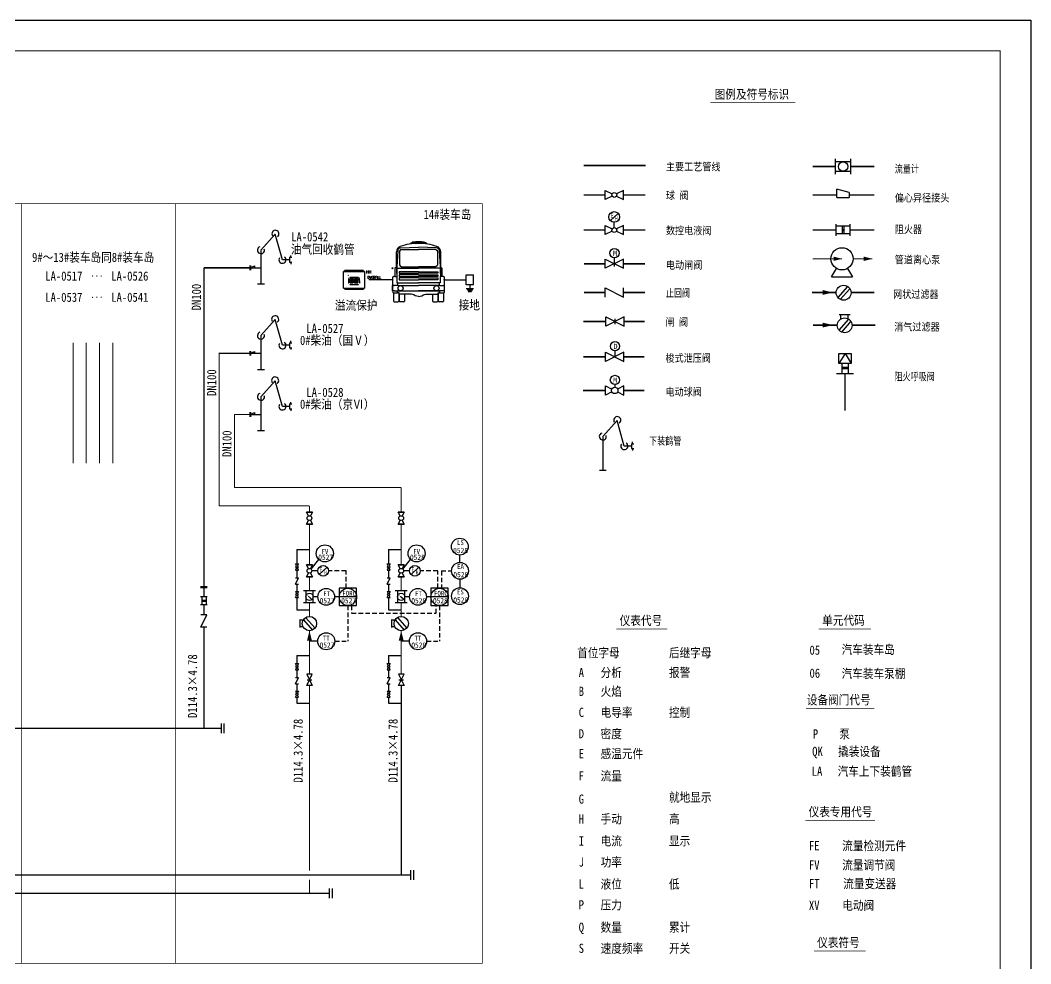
# Model space of a CAD drawing. Header units: millimetres. Extents: x 36820 to 41163, y -3485 to -2358.
# Drawn here: x 40574.3 to 40904.8, y -2783.4 to -2474.8 of the extents above; entities that cross this region are included whole.
import ezdxf
from ezdxf.enums import TextEntityAlignment as Align

# ---------------------------------------------------------------- set-up
doc = ezdxf.new("R2010")
doc.units = ezdxf.units.MM
doc.header["$LTSCALE"] = 6
doc.linetypes.add('DASHDOT', pattern=[1, 0.5, -0.25, 0, -0.25])
doc.linetypes.add('HIDDEN', pattern=[0.375, 0.25, -0.125])
for name, color, linetype in [('bc', 7, 'Continuous'), ('BZC', 7, 'Continuous'), ('DEVICE', 4, 'Continuous'), ('MAINLINE', 3, 'Continuous'), ('SBC', 6, 'Continuous'), ('T-SYMBOLS_EX', 1, 'Continuous'), ('T-TEXT', 3, 'Continuous'), ('VCL_MaR_MO', 9, 'Continuous')]:
    doc.layers.add(name, color=color, linetype=linetype)
doc.styles.add('HZ', font='', dxfattribs={"width": 0.8})
doc.styles.add('HZTXT', font='', dxfattribs={"width": 0.8})
doc.styles.add('NORMAL', font='simplex')
doc.styles.add('ROMANS', font='romans.shx', dxfattribs={"width": 0.8, "height": 2.5})
doc.styles.add('ST', font='')
doc.styles.get("Standard").update_dxf_attribs({"font": ''})
doc.styles.get('HZ').set_extended_font_data('NSimSun')
doc.styles.get('HZTXT').set_extended_font_data('NSimSun')
doc.styles.get('ST').set_extended_font_data('SimSun')
doc.styles.get('Standard').set_extended_font_data('NSimSun')
pattern_1 = [(0, (708.82753, -477.49683), (0.238125, 0.1374815), [0.15875, -0.3175]), (120, (708.82753, -477.49683), (-0.238124972, 0.13748155), [0.15875, -0.3175]), (60, (708.82753, -477.49683), (2.8e-08, 0.27496305), [-0.3175, 0.15875])]

# ---------------------------------------------------------------- blocks, each defined once
blk = doc.blocks.new('F15')
for p, q in [((-2.5, 1.25), (-0.59, 0.3)), ((-2.5, -1.25), (-2.5, 1.25)), ((2.5, 1.25), (0.59, 0.3)), ((2.5, -1.25), (2.5, 1.25)), ((-0.59, -0.3), (-2.5, -1.25)), ((0.59, -0.3), (2.5, -1.25))]:
    blk.add_line(p, q)
blk.add_circle((0, 0), 0.661)
blk = doc.blocks.new('F9')
for p, q in [((2.5, 1.25), (-2.5, -1.25)), ((-2.5, 1.25), (2.5, -1.25)), ((-2.5, -1.25), (-2.5, 1.25)), ((2.5, -1.25), (2.5, 1.25))]:
    blk.add_line(p, q)
blk = doc.blocks.new('AC_2')
at = {"layer": 'T-SYMBOLS_EX'}
for p, q in [((1.01, 33.39), (0.33, 22.95)), ((2.64, 33.85), (2.26, 33.17)), ((2.26, 33.17), (2.26, 24.11)), ((3.31, 34.13), (2.64, 33.85)), ((2.92, 35.26), (14.64, 35.79)), ((3.31, 34.13), (14.64, 34.13)), ((9.68, 38.45), (14.64, 38.45)), ((9.68, 38.45), (9.68, 37.86)), ((10.95, 38.96), (10.57, 38.96)), ((10.57, 38.96), (10.57, 38.45)), ((19.61, 38.45), (14.64, 38.45)), ((26.37, 35.26), (14.64, 35.79)), ((25.98, 34.13), (14.64, 34.13)), ((18.34, 38.96), (18.72, 38.96)), ((18.72, 38.96), (18.72, 38.45)), ((19.61, 38.45), (19.61, 37.86)), ((25.98, 34.13), (26.65, 33.85)), ((26.65, 33.85), (27.03, 33.17)), ((27.03, 33.17), (27.03, 24.11)), ((28.95, 22.95), (28.28, 33.39)), ((0.15, 22.75), (0.15, 32.62)), ((29.14, 22.75), (29.14, 32.62)), ((0.33, 22.95), (-0.82, 21.71)), ((-0.82, 21.71), (-0.82, 16.52)), ((0.33, 22.95), (0.33, 16.52)), ((0.33, 21.99), (14.64, 21.99)), ((0.33, 18.5), (0.33, 21.99)), ((2.26, 24.11), (2.54, 23.43)), ((2.54, 23.43), (3.5, 22.95)), ((3.5, 22.95), (14.64, 22.95)), ((25.79, 22.95), (14.64, 22.95)), ((28.95, 21.99), (14.64, 21.99)), ((26.75, 23.43), (25.79, 22.95)), ((27.03, 24.11), (26.75, 23.43)), ((30.11, 21.71), (28.95, 22.95)), ((28.95, 22.95), (28.95, 16.52)), ((28.95, 18.5), (28.95, 21.99)), ((30.11, 16.52), (30.11, 21.71)), ((-2.16, 16.23), (-2.36, 15.75)), ((-2.36, 15.75), (-2.36, 7.11)), ((-1.59, 16.52), (-2.16, 16.23)), ((-0.82, 16.52), (-1.59, 16.52)), ((-0.82, 16.52), (0.43, 16.52)), ((0.43, 16.52), (0.43, 12.39)), ((14.64, 19.69), (1.97, 19.69)), ((1.97, 19.69), (1.97, 18.63)), ((1.97, 18.63), (14.64, 18.63)), ((14.64, 17.58), (1.97, 17.58)), ((1.97, 17.58), (1.97, 16.52)), ((1.97, 16.52), (14.64, 16.52)), ((14.64, 15.56), (2.06, 15.56)), ((2.06, 15.56), (2.06, 14.41)), ((2.06, 14.41), (14.64, 14.41)), ((14.64, 19.69), (27.32, 19.69)), ((27.32, 18.63), (14.64, 18.63)), ((14.64, 17.58), (27.32, 17.58)), ((27.32, 16.52), (14.64, 16.52)), ((14.64, 15.56), (27.23, 15.56)), ((27.23, 14.41), (14.64, 14.41)), ((27.23, 15.56), (27.23, 14.41)), ((27.32, 19.69), (27.32, 18.63)), ((27.32, 17.58), (27.32, 16.52)), ((30.11, 16.52), (28.86, 16.52)), ((28.86, 16.52), (28.86, 12.39)), ((30.88, 16.52), (30.11, 16.52)), ((31.45, 16.23), (30.88, 16.52)), ((31.64, 15.75), (31.45, 16.23)), ((31.64, 7.11), (31.64, 15.75)), ((1.01, 10.57), (-2.36, 10.57)), ((-2.36, 7.2), (-2.36, 10.57)), ((-2.36, 10.57), (-1.22, 10.57)), ((-1.11, 7.2), (-2.36, 7.2)), ((-2.36, 7.11), (-2.26, 6.34)), ((-1.11, 7.2), (0.91, 7.2)), ((0.43, 12.39), (14.64, 12.39)), ((0.91, 5.76), (0.91, 7.2)), ((0.91, 7.2), (28.38, 7.2)), ((0.91, 5.76), (0.91, 7.2)), ((0.91, 7.2), (14.64, 7.2)), ((1.01, 10.57), (1.01, 12.39)), ((1.01, 10.57), (14.64, 10.57)), ((28.86, 12.39), (14.64, 12.39)), ((28.28, 10.57), (14.64, 10.57)), ((28.38, 7.2), (14.64, 7.2)), ((28.28, 10.57), (28.28, 12.39)), ((28.28, 10.57), (31.64, 10.57)), ((28.38, 7.2), (28.38, 5.76)), ((28.38, 5.76), (28.38, 7.2)), ((31.64, 7.2), (28.38, 7.2)), ((31.55, 6.34), (31.64, 7.11)), ((-2.26, 6.34), (-1.87, 5.96)), ((-1.87, 5.96), (-1.39, 5.76)), ((-1.75, 5.9), (-1.75, 0.5)), ((-1.39, 5.76), (0.91, 5.76)), ((-1.24, 0), (1.24, 0)), ((1.87, 5.76), (0.91, 5.76)), ((1.75, 5.76), (1.75, 0.5)), ((1.87, 4.99), (1.87, 5.76)), ((9.89, 4.99), (1.87, 4.99)), ((2, 4.99), (2, 0.5)), ((4.99, 0), (2.5, 0)), ((5.49, 4.99), (5.49, 0.5)), ((10.85, 4.75), (9.89, 4.99)), ((11.48, 4.51), (10.85, 4.75)), ((12.53, 3.94), (11.48, 4.51)), ((13.59, 3.6), (12.53, 3.94)), ((14.64, 3.51), (13.59, 3.6)), ((14.64, 3.51), (15.7, 3.6)), ((15.7, 3.6), (16.76, 3.94)), ((16.76, 3.94), (17.81, 4.51)), ((17.81, 4.51), (18.44, 4.75)), ((18.44, 4.75), (19.4, 4.99)), ((19.4, 4.99), (27.42, 4.99)), ((23.8, 4.99), (23.8, 0.5)), ((24.3, 0), (26.79, 0)), ((27.29, 4.99), (27.29, 0.5)), ((27.42, 4.99), (27.42, 5.76)), ((27.42, 5.76), (28.38, 5.76)), ((27.54, 5.76), (27.54, 0.5)), ((30.53, 0), (28.05, 0)), ((28.38, 5.76), (30.68, 5.76)), ((30.68, 5.76), (31.16, 5.96)), ((31.04, 5.9), (31.04, 0.5)), ((31.16, 5.96), (31.55, 6.34))]:
    blk.add_line(p, q, dxfattribs=at)
for centre in [(2.92, 8.88), (26.37, 8.88)]:
    blk.add_circle(centre, 1.68, dxfattribs=at)
for centre, radius, start, end in [((3.93, 32.62), 3.78, 109.08212, 180), ((3.01, 33.26), 2, 92.59573, 176.28746), ((14.64, 1.64), 36.56, 90, 109.08212), ((15.92, 2.73), 36.56, 91.99239, 97.80005), ((13.37, 2.73), 36.56, 82.19995, 88.00761), ((14.64, 1.64), 36.56, 70.91788, 90), ((26.28, 33.26), 2, 3.71254, 87.40427), ((25.36, 32.62), 3.78, 0, 70.91788), ((-1.24, 0.5), 0.504, 180, 270), ((1.24, 0.5), 0.504, 270, 0), ((2.5, 0.5), 0.504, 180, 270), ((4.99, 0.5), 0.504, 270, 0), ((24.3, 0.5), 0.504, 180, 270), ((26.79, 0.5), 0.504, 270, 0), ((28.05, 0.5), 0.504, 180, 270), ((30.53, 0.5), 0.504, 270, 0)]:
    blk.add_arc(centre, radius, start, end, dxfattribs=at)
blk = doc.blocks.new('A$C410379D9')
at = {"layer": 'VCL_MaR_MO'}
h = blk.add_hatch(dxfattribs=at)
h.set_pattern_fill('HONEY', color=256, scale=0.05, style=0)
h.set_pattern_definition(pattern_1)
h.paths.add_polyline_path([(4.33, 7.11), (4.33, 4.29), (6.46, 4.29), (6.46, 7.11)])
h = blk.add_hatch(dxfattribs=at)
h.set_pattern_fill('HONEY', color=256, scale=0.05, style=0)
h.set_pattern_definition(pattern_1)
h.paths.add_polyline_path([(7.22, 4.29), (9.35, 4.29), (9.35, 7.11), (7.22, 7.11)])
for p, q in [((0.1, 0.88), (0.1, 11.83)), ((0.1, 11.83), (13.83, 11.83)), ((0.7, 12.62), (13.04, 12.62)), ((3.38, 7.29), (3.38, 4.13)), ((4.16, 8.07), (9.82, 8.06)), ((10.39, 7.55), (10.43, 4.13)), ((13.83, 11.83), (13.83, 0.88)), ((0.1, 0.88), (13.83, 0.88)), ((13.04, 0.1), (0.88, 0.1)), ((4.16, 3.34), (9.82, 3.36))]:
    blk.add_line(p, q, dxfattribs=at)
at = {"layer": 'VCL_MaR_MO', "const_width": 0.196}
for points in [[(0.88, 12.62), (0.84, 12.62), (0.81, 12.61), (0.77, 12.61), (0.73, 12.6), (0.69, 12.59), (0.65, 12.58), (0.62, 12.57), (0.58, 12.56), (0.55, 12.54), (0.51, 12.53), (0.48, 12.51), (0.45, 12.49), (0.41, 12.46), (0.38, 12.44), (0.36, 12.41), (0.33, 12.39), (0.3, 12.36), (0.28, 12.33), (0.25, 12.3), (0.23, 12.27), (0.21, 12.24), (0.19, 12.2), (0.17, 12.17), (0.16, 12.13), (0.14, 12.1), (0.13, 12.06), (0.12, 12.02), (0.11, 11.99), (0.11, 11.95), (0.1, 11.91), (0.1, 11.87), (0.1, 11.83)], [(4.16, 8.07), (4.12, 8.07), (4.08, 8.07), (4.05, 8.07), (4.01, 8.06), (3.97, 8.05), (3.93, 8.04), (3.9, 8.03), (3.86, 8.01), (3.83, 8), (3.79, 7.98), (3.76, 7.96), (3.73, 7.94), (3.69, 7.92), (3.66, 7.9), (3.64, 7.87), (3.61, 7.84), (3.58, 7.82), (3.56, 7.79), (3.53, 7.76), (3.51, 7.73), (3.49, 7.69), (3.47, 7.66), (3.45, 7.62), (3.44, 7.59), (3.42, 7.55), (3.41, 7.52), (3.4, 7.48), (3.39, 7.44), (3.39, 7.4), (3.38, 7.37), (3.38, 7.33), (3.38, 7.29)], [(10.43, 7.29), (10.43, 7.33), (10.43, 7.37), (10.42, 7.41), (10.42, 7.44), (10.41, 7.48), (10.4, 7.52), (10.39, 7.55), (10.37, 7.59), (10.36, 7.63), (10.34, 7.66), (10.32, 7.69), (10.3, 7.73), (10.28, 7.76), (10.25, 7.79), (10.23, 7.82), (10.2, 7.84), (10.17, 7.87), (10.15, 7.9), (10.12, 7.92), (10.08, 7.94), (10.05, 7.96), (10.02, 7.98), (9.98, 8), (9.95, 8.01), (9.91, 8.03), (9.88, 8.04), (9.84, 8.05), (9.8, 8.06), (9.76, 8.07), (9.72, 8.07), (9.69, 8.07), (9.65, 8.07)], [(13.83, 11.83), (13.83, 11.87), (13.82, 11.91), (13.82, 11.95), (13.81, 11.99), (13.8, 12.02), (13.79, 12.06), (13.78, 12.1), (13.77, 12.13), (13.75, 12.17), (13.73, 12.2), (13.72, 12.24), (13.69, 12.27), (13.67, 12.3), (13.65, 12.33), (13.62, 12.36), (13.6, 12.39), (13.57, 12.41), (13.54, 12.44), (13.51, 12.46), (13.48, 12.49), (13.45, 12.51), (13.41, 12.53), (13.38, 12.54), (13.34, 12.56), (13.31, 12.57), (13.27, 12.58), (13.23, 12.59), (13.2, 12.6), (13.16, 12.61), (13.12, 12.61), (13.08, 12.62), (13.04, 12.62)], [(0.1, 0.88), (0.1, 0.84), (0.1, 0.81), (0.11, 0.77), (0.11, 0.73), (0.12, 0.69), (0.13, 0.65), (0.14, 0.62), (0.16, 0.58), (0.17, 0.55), (0.19, 0.51), (0.21, 0.48), (0.23, 0.45), (0.25, 0.41), (0.28, 0.38), (0.3, 0.36), (0.33, 0.33), (0.36, 0.3), (0.38, 0.28), (0.41, 0.25), (0.45, 0.23), (0.48, 0.21), (0.51, 0.19), (0.55, 0.17), (0.58, 0.16), (0.62, 0.14), (0.65, 0.13), (0.69, 0.12), (0.73, 0.11), (0.77, 0.11), (0.81, 0.1), (0.84, 0.1), (0.88, 0.1)], [(4.16, 3.34), (4.12, 3.34), (4.08, 3.35), (4.05, 3.35), (4.01, 3.36), (3.97, 3.37), (3.93, 3.38), (3.9, 3.39), (3.86, 3.4), (3.83, 3.42), (3.79, 3.44), (3.76, 3.45), (3.73, 3.48), (3.69, 3.5), (3.66, 3.52), (3.64, 3.55), (3.61, 3.57), (3.58, 3.6), (3.56, 3.63), (3.53, 3.66), (3.51, 3.69), (3.49, 3.72), (3.47, 3.76), (3.45, 3.79), (3.44, 3.83), (3.42, 3.86), (3.41, 3.9), (3.4, 3.94), (3.39, 3.97), (3.39, 4.01), (3.38, 4.05), (3.38, 4.09), (3.38, 4.13)], [(10.43, 4.13), (10.43, 4.09), (10.43, 4.05), (10.42, 4.01), (10.42, 3.97), (10.41, 3.94), (10.4, 3.9), (10.39, 3.86), (10.37, 3.83), (10.36, 3.79), (10.34, 3.76), (10.32, 3.72), (10.3, 3.69), (10.28, 3.66), (10.25, 3.63), (10.23, 3.6), (10.2, 3.57), (10.17, 3.55), (10.15, 3.52), (10.12, 3.5), (10.08, 3.47), (10.05, 3.45), (10.02, 3.43), (9.98, 3.42), (9.95, 3.4), (9.91, 3.39), (9.88, 3.38), (9.84, 3.37), (9.8, 3.36), (9.76, 3.35), (9.72, 3.35), (9.69, 3.34), (9.65, 3.34)], [(13.04, 0.1), (13.08, 0.1), (13.12, 0.1), (13.16, 0.11), (13.2, 0.11), (13.23, 0.12), (13.27, 0.13), (13.31, 0.14), (13.34, 0.16), (13.38, 0.17), (13.41, 0.19), (13.45, 0.21), (13.48, 0.23), (13.51, 0.25), (13.54, 0.28), (13.57, 0.3), (13.6, 0.33), (13.62, 0.36), (13.65, 0.38), (13.67, 0.41), (13.69, 0.45), (13.72, 0.48), (13.73, 0.51), (13.75, 0.55), (13.77, 0.58), (13.78, 0.62), (13.79, 0.65), (13.8, 0.69), (13.81, 0.73), (13.82, 0.77), (13.82, 0.81), (13.83, 0.84), (13.83, 0.88)]]:
    blk.add_lwpolyline(points, dxfattribs=at)
at = {"layer": 'VCL_MaR_MO'}
for points in [[(4.33, 7.11), (6.46, 7.11), (6.46, 4.29), (4.33, 4.29)], [(7.22, 7.11), (9.35, 7.11), (9.35, 4.29), (7.22, 4.29)]]:
    blk.add_lwpolyline(points, close=True, dxfattribs=at)
at = {"layer": 'VCL_MaR_MO', "style": 'NORMAL', "width": 0.8}
blk.add_text('.', height=1.68, dxfattribs=at).set_placement((2.89, 9.14))
blk = doc.blocks.new('ffff')
at = {"layer": 'VCL_MaR_MO'}
for p, q in [((6676.55, -1641.97), (6676.55, -1638.71)), ((6676.55, -1638.71), (6679, -1638.71)), ((6679, -1641.97), (6679, -1638.71)), ((6679, -1641.97), (6676.55, -1641.97)), ((6677.77, -1641.97), (6677.77, -1643.15)), ((6676.61, -1643.15), (6678.94, -1643.15)), ((6676.84, -1643.51), (6678.71, -1643.51)), ((6677.07, -1643.87), (6678.48, -1643.87)), ((6677.24, -1644.23), (6678.31, -1644.23))]:
    blk.add_line(p, q, dxfattribs=at)
at = {"layer": 'VCL_MaR_MO', "linetype": 'HIDDEN', "ltscale": 5}
for p, q in [((6652.33, -1640.34), (6643.33, -1640.34)), ((6669.65, -1640.34), (6676.55, -1640.34))]:
    blk.add_line(p, q, dxfattribs=at)
at = {"layer": 'VCL_MaR_MO'}
blk.add_circle((6669.49, -1640.34), 0.16, dxfattribs=at)
at = {"layer": 'T-SYMBOLS_EX', "xscale": 0.5, "yscale": 0.5, "zscale": 0.5}
blk.add_blockref('AC_2', (6653.67, -1647.54), dxfattribs=at)
at = {"layer": 'T-TEXT', "xscale": 0.5, "yscale": 0.5, "zscale": 0.5}
blk.add_blockref('A$C410379D9', (6636.42, -1643.52), dxfattribs=at)
at = {"layer": 'BZC', "color": 3, "style": 'HZTXT', "width": 0.85}
for s, p in [('溢流保护', (6640.58, -1650.17)), ('接地', (6677.61, -1650.06))]:
    blk.add_text(s, height=3, dxfattribs=at).set_placement(p, align=Align.CENTER)
at = {"layer": 'VCL_MaR_MO'}
for s, height, style, width, p in [('HH', 1, 'ROMANS', 0.85, (6643.84, -1638.28)), ('OVERFILL', 0.84, 'NORMAL', 0.8, (6644.28, -1640.01))]:
    blk.add_text(s, height=height, dxfattribs=dict(at, style=style, width=width)).set_placement(p)

msp = doc.modelspace()

# ---------------------------------------------------------------- hatches: boundary and pattern name
msp.add_hatch(color=7).paths.add_polyline_path([(40843.74, -2543.586), (40843.74, -2543.3), (40843.168, -2543.3), (40843.168, -2543.586)])

# ---------------------------------------------------------------- linework, layer by layer
at = {"color": 7}
for p, q in [((40845.454, -2531.16), (40841.454, -2530.06)), ((40845.454, -2531.16), (40845.454, -2532.76)), ((40841.454, -2532.76), (40845.454, -2532.76)), ((40841.204, -2545.371), (40841.204, -2541.514)), ((40845.704, -2541.514), (40845.704, -2545.371)), ((40845.704, -2542.157), (40841.204, -2542.157)), ((40845.704, -2544.728), (40841.204, -2544.728)), ((40843.168, -2542.157), (40843.168, -2544.728)), ((40843.168, -2543.3), (40843.74, -2543.3)), ((40843.168, -2543.586), (40843.74, -2543.586)), ((40843.74, -2542.157), (40843.74, -2544.728)), ((40765.61, -2565.352), (40765.61, -2562.352)), ((40765.61, -2562.352), (40771.61, -2565.352)), ((40771.61, -2565.352), (40771.61, -2562.352)), ((40845.731, -2571.207), (40842.131, -2571.207)), ((40842.758, -2572.464), (40842.758, -2571.207)), ((40845.158, -2572.464), (40845.158, -2571.207)), ((40765.765, -2594.394), (40767.831, -2595.427)), ((40765.765, -2597.394), (40765.765, -2594.394)), ((40771.765, -2594.394), (40769.698, -2595.427)), ((40771.765, -2597.394), (40771.765, -2594.394)), ((40767.831, -2596.361), (40765.765, -2597.394)), ((40769.698, -2596.361), (40771.765, -2597.394)), ((40635.459, -2660.078), (40633.299, -2660.078)), ((40635.459, -2660.478), (40633.299, -2660.478)), ((40635.459, -2663.352), (40633.299, -2663.352)), ((40633.659, -2663.352), (40633.659, -2665.872)), ((40635.099, -2663.352), (40635.099, -2665.872)), ((40633.299, -2665.872), (40635.459, -2665.872))]:
    msp.add_line(p, q, dxfattribs=at)
at = {"color": 7, "lineweight": -3}
for p, q in [((40767.334, -2540.343), (40769.856, -2537.98)), ((40667.912, -2635.647), (40669.912, -2635.647)), ((40669.912, -2635.647), (40667.912, -2635.647)), ((40667.912, -2635.647), (40669.912, -2635.647)), ((40668.563, -2636.951), (40667.912, -2635.647)), ((40667.912, -2635.647), (40668.563, -2636.951)), ((40668.563, -2636.951), (40667.912, -2635.647)), ((40669.912, -2635.647), (40669.26, -2636.951)), ((40669.26, -2636.951), (40669.912, -2635.647)), ((40669.912, -2635.647), (40669.26, -2636.951)), ((40697.912, -2635.647), (40699.912, -2635.647)), ((40699.912, -2635.647), (40697.912, -2635.647)), ((40697.912, -2635.647), (40699.912, -2635.647)), ((40698.563, -2636.951), (40697.912, -2635.647)), ((40697.912, -2635.647), (40698.563, -2636.951)), ((40698.563, -2636.951), (40697.912, -2635.647)), ((40699.912, -2635.647), (40699.26, -2636.951)), ((40699.26, -2636.951), (40699.912, -2635.647)), ((40699.912, -2635.647), (40699.26, -2636.951)), ((40668.563, -2638.344), (40667.912, -2639.647)), ((40668.563, -2638.344), (40667.912, -2639.647)), ((40667.912, -2639.647), (40668.563, -2638.344)), ((40667.912, -2639.647), (40669.912, -2639.647)), ((40669.912, -2639.647), (40667.912, -2639.647)), ((40667.912, -2639.647), (40669.912, -2639.647)), ((40669.912, -2639.647), (40669.26, -2638.344)), ((40669.912, -2639.647), (40669.26, -2638.344)), ((40669.26, -2638.344), (40669.912, -2639.647)), ((40698.563, -2638.344), (40697.912, -2639.647)), ((40698.563, -2638.344), (40697.912, -2639.647)), ((40697.912, -2639.647), (40698.563, -2638.344)), ((40697.912, -2639.647), (40699.912, -2639.647)), ((40699.912, -2639.647), (40697.912, -2639.647)), ((40697.912, -2639.647), (40699.912, -2639.647)), ((40699.912, -2639.647), (40699.26, -2638.344)), ((40699.912, -2639.647), (40699.26, -2638.344)), ((40699.26, -2638.344), (40699.912, -2639.647)), ((40718.149, -2652.122), (40718.149, -2649.71)), ((40667.912, -2652.872), (40669.912, -2652.872)), ((40669.912, -2652.872), (40667.912, -2652.872)), ((40667.912, -2652.872), (40669.912, -2652.872)), ((40668.563, -2654.175), (40667.912, -2652.872)), ((40667.912, -2652.872), (40668.563, -2654.175)), ((40668.563, -2654.175), (40667.912, -2652.872)), ((40669.912, -2652.872), (40669.26, -2654.175)), ((40669.26, -2654.175), (40669.912, -2652.872)), ((40669.912, -2652.872), (40669.26, -2654.175)), ((40672.14, -2656.053), (40674.662, -2653.69)), ((40697.912, -2652.872), (40699.912, -2652.872)), ((40699.912, -2652.872), (40697.912, -2652.872)), ((40697.912, -2652.872), (40699.912, -2652.872)), ((40698.563, -2654.175), (40697.912, -2652.872)), ((40697.912, -2652.872), (40698.563, -2654.175)), ((40698.563, -2654.175), (40697.912, -2652.872)), ((40699.912, -2652.872), (40699.26, -2654.175)), ((40699.26, -2654.175), (40699.912, -2652.872)), ((40699.912, -2652.872), (40699.26, -2654.175)), ((40702.14, -2656.053), (40704.662, -2653.69)), ((40668.563, -2655.568), (40667.912, -2656.872)), ((40668.563, -2655.568), (40667.912, -2656.872)), ((40667.912, -2656.872), (40668.563, -2655.568)), ((40667.912, -2656.872), (40669.912, -2656.872)), ((40669.912, -2656.872), (40667.912, -2656.872)), ((40667.912, -2656.872), (40669.912, -2656.872)), ((40669.912, -2656.872), (40669.26, -2655.568)), ((40669.912, -2656.872), (40669.26, -2655.568)), ((40669.26, -2655.568), (40669.912, -2656.872)), ((40671.649, -2654.872), (40669.69, -2654.872)), ((40698.563, -2655.568), (40697.912, -2656.872)), ((40698.563, -2655.568), (40697.912, -2656.872)), ((40697.912, -2656.872), (40698.563, -2655.568)), ((40697.912, -2656.872), (40699.912, -2656.872)), ((40699.912, -2656.872), (40697.912, -2656.872)), ((40697.912, -2656.872), (40699.912, -2656.872)), ((40699.912, -2656.872), (40699.26, -2655.568)), ((40699.912, -2656.872), (40699.26, -2655.568)), ((40699.26, -2655.568), (40699.912, -2656.872)), ((40701.649, -2654.872), (40699.69, -2654.872)), ((40718.128, -2657.621), (40718.128, -2660.44)), ((40671.65, -2663.398), (40670.105, -2663.398)), ((40701.65, -2663.398), (40700.105, -2663.398))]:
    msp.add_line(p, q, dxfattribs=at)
for p, q in [((40839.697, -2558.751), (40841.294, -2555.984)), ((40844.927, -2555.984), (40846.524, -2558.751)), ((40839.697, -2558.751), (40846.524, -2558.751)), ((40633.659, -2664.452), (40635.099, -2664.452)), ((40633.659, -2664.772), (40635.099, -2664.772)), ((40667.661, -2670.154), (40670.734, -2673.608)), ((40697.661, -2670.154), (40700.734, -2673.608)), ((40665.762, -2670.815), (40665.762, -2673.455)), ((40666.666, -2671.068), (40665.762, -2671.068)), ((40666.666, -2673.202), (40665.762, -2673.202)), ((40666.939, -2670.873), (40669.937, -2674.242)), ((40695.762, -2670.815), (40695.762, -2673.455)), ((40696.666, -2671.068), (40695.762, -2671.068)), ((40696.666, -2673.202), (40695.762, -2673.202)), ((40696.939, -2670.873), (40699.937, -2674.242))]:
    msp.add_line(p, q)
at = {"color": 5}
for p, q in [((40653.052, -2577.971), (40657.722, -2572.706)), ((40660.092, -2581.122), (40657.722, -2572.706)), ((40653.052, -2577.971), (40653.052, -2589.002)), ((40662.392, -2581.122), (40660.092, -2581.122)), ((40662.392, -2580.322), (40662.392, -2581.922)), ((40662.392, -2580.322), (40663.192, -2580.322)), ((40662.792, -2580.322), (40662.792, -2579.722)), ((40649.377, -2583.002), (40649.377, -2584.502)), ((40649.677, -2583.002), (40649.677, -2584.502)), ((40649.677, -2583.752), (40650.927, -2583.127)), ((40649.677, -2583.752), (40653.052, -2583.752)), ((40650.927, -2583.127), (40650.927, -2583.752)), ((40662.392, -2581.922), (40663.192, -2581.922)), ((40662.792, -2581.922), (40662.792, -2582.522)), ((40651.927, -2589.002), (40654.177, -2589.002)), ((40653.052, -2597.971), (40657.722, -2592.706)), ((40660.092, -2601.122), (40657.722, -2592.706)), ((40653.052, -2597.971), (40653.052, -2609.002)), ((40662.392, -2601.122), (40660.092, -2601.122)), ((40662.392, -2600.322), (40662.392, -2601.922)), ((40662.392, -2600.322), (40663.192, -2600.322)), ((40662.792, -2600.322), (40662.792, -2599.722)), ((40649.377, -2603.002), (40649.377, -2604.502)), ((40649.677, -2603.002), (40649.677, -2604.502)), ((40649.677, -2603.752), (40650.927, -2603.127)), ((40649.677, -2603.752), (40653.052, -2603.752)), ((40650.927, -2603.127), (40650.927, -2603.752)), ((40662.392, -2601.922), (40663.192, -2601.922)), ((40662.792, -2601.922), (40662.792, -2602.522)), ((40651.927, -2609.002), (40654.177, -2609.002)), ((40633.379, -2673.29), (40635.379, -2669.29)), ((40635.379, -2669.29), (40633.379, -2669.29)), ((40635.379, -2673.29), (40633.379, -2673.29))]:
    msp.add_line(p, q, dxfattribs=at)
at = {"lineweight": -3}
for p, q in [((40669.456, -2654.316), (40671.954, -2651.144)), ((40699.456, -2654.316), (40701.954, -2651.144)), ((40678.641, -2663.398), (40677.148, -2663.398)), ((40708.641, -2663.398), (40707.148, -2663.398))]:
    msp.add_line(p, q, dxfattribs=at)
at = {"linetype": 'HIDDEN'}
for p, q in [((40680.866, -2654.872), (40675.152, -2654.872)), ((40680.866, -2660.567), (40680.866, -2654.872)), ((40710.866, -2654.872), (40705.152, -2654.872)), ((40710.866, -2660.567), (40710.866, -2654.872)), ((40712.046, -2654.872), (40712.046, -2660.567)), ((40712.046, -2654.872), (40715.4, -2654.872)), ((40681.472, -2666.23), (40681.472, -2677.915)), ((40682.697, -2666.23), (40682.697, -2668.761)), ((40710.34, -2668.761), (40710.34, -2666.23)), ((40711.472, -2666.23), (40711.472, -2677.915)), ((40682.697, -2668.761), (40710.34, -2668.761)), ((40677.199, -2677.915), (40681.472, -2677.915)), ((40707.199, -2677.915), (40711.472, -2677.915))]:
    msp.add_line(p, q, dxfattribs=at)
at = {"color": 7, "linetype": 'Continuous', "lineweight": -3}
for p, q in [((40671.599, -2677.914), (40668.905, -2677.913)), ((40701.599, -2677.914), (40698.905, -2677.913))]:
    msp.add_line(p, q, dxfattribs=at)
for points, const_width in [([(40800.026, -2501.631), (40827.815, -2501.631)], 0.23), ([(40843.11, -2552.838), (40833.469, -2552.838)], 0.35), ([(40853.023, -2552.838), (40846.743, -2552.838)], 0.35), ([(40769.288, -2673.896), (40786.014, -2673.896)], 0.23), ([(40835.469, -2673.896), (40852.553, -2673.896)], 0.23), ([(40831.305, -2699.968), (40853.627, -2699.968)], 0.23), ([(40831.091, -2736.437), (40853.84, -2736.437)], 0.23), ([(40833.885, -2779.202), (40850.82, -2779.202)], 0.23)]:
    msp.add_lwpolyline(points, dxfattribs=dict(const_width=const_width))
at = {"color": 7, "const_width": 0.5}
for points in [[(40758.62, -2522.328), (40778.832, -2522.328)], [(40765.61, -2531.96), (40758.584, -2531.96)], [(40778.716, -2531.96), (40771.61, -2531.96)], [(40765.61, -2543.443), (40758.584, -2543.443)], [(40778.716, -2543.443), (40771.61, -2543.443)], [(40758.667, -2554.457), (40765.61, -2554.457)], [(40771.61, -2554.457), (40778.7, -2554.457)], [(40761.377, -2563.852), (40765.61, -2563.852)], [(40771.61, -2563.852), (40778.7, -2563.852)], [(40758.463, -2573.348), (40765.797, -2573.348)], [(40771.797, -2573.348), (40778.496, -2573.348)], [(40758.447, -2584.88), (40765.781, -2584.88)], [(40771.781, -2584.88), (40778.479, -2584.88)], [(40758.43, -2595.894), (40765.765, -2595.894)], [(40771.765, -2595.894), (40778.463, -2595.894)]]:
    msp.add_lwpolyline(points, dxfattribs=at)
at = {"linetype": 'DASHDOT', "ltscale": 3, "const_width": 0.24}
for points in [[(40474.392, -2534.844), (40574.823, -2534.844), (40574.823, -2783.22), (40474.392, -2783.22)], [(40574.823, -2534.844), (40625.038, -2534.844), (40625.038, -2783.22), (40574.823, -2783.22)], [(40625.038, -2534.844), (40725.468, -2534.844), (40725.468, -2783.22), (40625.038, -2783.22)]]:
    msp.add_lwpolyline(points, close=True, dxfattribs=at)
for points in [[(40843.11, -2552.838, 0, 1.4, 0), (40840.31, -2552.838, 0.7, 0.7, 0)], [(40853.023, -2552.838, 0, 1.4, 0), (40850.223, -2552.838, 0.7, 0.7, 0)], [(40668.087, -2662.792, 0, 0.4, 0), (40668.913, -2663.5, 0.4, 0.4, 0)], [(40698.087, -2662.792, 0, 0.4, 0), (40698.913, -2663.5, 0.4, 0.4, 0)]]:
    msp.add_lwpolyline(points, format="xyseb")
at = {"color": 0, "linetype": 'DASHDOT', "const_width": 0.342}
for points in [[(40591.59, -2619.774), (40591.59, -2580.25)], [(40595.916, -2619.774), (40595.916, -2580.25)], [(40600.243, -2619.774), (40600.243, -2580.25)], [(40604.569, -2619.774), (40604.569, -2580.25)]]:
    msp.add_lwpolyline(points, dxfattribs=at)
at = {"color": 5, "const_width": 0.4}
for points in [[(40639.377, -2633.64), (40639.377, -2583.752), (40649.377, -2583.752)], [(40644.377, -2627.64), (40644.377, -2603.752)], [(40644.377, -2603.752), (40649.377, -2603.752)], [(40644.377, -2627.64), (40698.911, -2627.64)], [(40698.911, -2635.647), (40698.911, -2627.64)], [(40639.377, -2633.64), (40668.911, -2633.64)], [(40668.911, -2635.647), (40668.911, -2633.64)], [(40668.911, -2652.872), (40668.911, -2639.647)], [(40698.911, -2652.872), (40698.911, -2639.647)], [(40668.912, -2661.398), (40668.912, -2656.872)], [(40698.912, -2661.398), (40698.912, -2656.872)], [(40668.912, -2669.792), (40668.912, -2665.398)], [(40698.912, -2669.792), (40698.912, -2665.398)], [(40668.912, -2688.72), (40668.912, -2674.478)], [(40698.912, -2688.72), (40698.912, -2674.478)], [(40668.939, -2692.326), (40668.939, -2752.893)], [(40698.937, -2692.326), (40698.938, -2754.39)], [(40668.939, -2755.893), (40668.939, -2760.391)]]:
    msp.add_lwpolyline(points, dxfattribs=at)
at = {"color": 7, "lineweight": -3}
for points in [[(40678.641, -2666.23), (40684.304, -2666.23), (40684.304, -2660.567), (40678.641, -2660.567)], [(40708.641, -2666.23), (40714.304, -2666.23), (40714.304, -2660.567), (40708.641, -2660.567)]]:
    msp.add_lwpolyline(points, close=True, dxfattribs=at)
at = {"color": 5}
for points in [[(40633.379, -2673.29, 0, 0.384, 0), (40633.851, -2672.346, 0.384, 0.384, 0)], [(40668.913, -2674.478, 0, 1.6, 0), (40668.913, -2677.678, 0.8, 0.8, 0)], [(40698.913, -2674.478, 0, 1.6, 0), (40698.913, -2677.678, 0.8, 0.8, 0)]]:
    msp.add_lwpolyline(points, format="xyseb", dxfattribs=at)
at = {"color": 7, "lineweight": -3}
for centre, radius in [((40768.595, -2539.161), 1.752), ((40673.401, -2654.872), 1.752), ((40703.401, -2654.872), 1.752), ((40681.472, -2663.398), 2.831), ((40711.472, -2663.398), 2.831)]:
    msp.add_circle(centre, radius, dxfattribs=at)
for centre, radius in [((40843.11, -2552.838), 3.633), ((40668.912, -2672.135), 2.343), ((40698.912, -2672.135), 2.343)]:
    msp.add_circle(centre, radius)
at = {"color": 7}
msp.add_circle((40768.765, -2595.894), 1.043, dxfattribs=at)
at = {"lineweight": -3}
for centre, radius in [((40668.912, -2637.647), 0.779), ((40698.912, -2637.647), 0.779), ((40718.082, -2646.962), 2.749), ((40673.956, -2649.187), 2.8), ((40703.956, -2649.187), 2.8), ((40668.912, -2654.872), 0.779), ((40698.912, -2654.872), 0.779), ((40718.149, -2654.872), 2.749), ((40674.399, -2663.398), 2.749), ((40704.399, -2663.398), 2.749), ((40718.128, -2663.172), 2.749), ((40674.399, -2677.915), 2.8), ((40704.399, -2677.915), 2.8)]:
    msp.add_circle(centre, radius, dxfattribs=at)
at = {"color": 5}
for centre, start, end in [((40657.698, -2572.622), 302.68015, 212.79436), ((40653.052, -2577.971), 108.16502, 18.27923), ((40660.092, -2581.122), 146.72077, 56.83498), ((40657.698, -2592.622), 302.68015, 212.79436), ((40653.052, -2597.971), 108.16502, 18.27923), ((40660.092, -2601.122), 146.72077, 56.83498)]:
    msp.add_arc(centre, 1.152, start, end, dxfattribs=at)
at = {"color": 7}
for points in [[(40836.718, -2563.045), (40840.107, -2563.852), (40836.718, -2564.659)], [(40836.718, -2573.711), (40840.107, -2574.518), (40836.718, -2575.325)]]:
    msp.add_solid(points, dxfattribs=at)
at = {"layer": 'bc', "color": 0}
for p, q in [((40844.085, -2583.819), (40842.107, -2587.077)), ((40844.085, -2583.819), (40846.062, -2587.077)), ((40843.045, -2587.077), (40843.045, -2590.509)), ((40845.125, -2587.077), (40845.125, -2590.509)), ((40846.839, -2590.509), (40841.331, -2590.509)), ((40843.045, -2588.296), (40845.125, -2588.296)), ((40843.045, -2588.749), (40845.125, -2588.749))]:
    msp.add_line(p, q, dxfattribs=at)
at = {"layer": 'bc', "color": 2, "linetype": 'Continuous', "ltscale": 0.13}
msp.add_lwpolyline([(39433.086, -2474.821), (40904.836, -2474.821), (40904.836, -3068.821), (39433.086, -3068.821)], close=True, dxfattribs=at)
msp.add_lwpolyline([(39433.086, -2474.821), (40904.836, -2474.821), (40904.836, -3068.821), (39433.086, -3068.821)], close=True, dxfattribs=at)
msp.add_lwpolyline([(39433.086, -2474.821), (40904.836, -2474.821), (40904.836, -3068.821), (39433.086, -3068.821)], close=True, dxfattribs=at)
at = {"layer": 'bc', "color": 2, "linetype": 'Continuous', "ltscale": 0.13, "const_width": 0.3}
msp.add_lwpolyline([(39458.086, -2484.821), (40894.836, -2484.821), (40894.836, -3058.821), (39458.086, -3058.821)], close=True, dxfattribs=at)
msp.add_lwpolyline([(39458.086, -2484.821), (40894.836, -2484.821), (40894.836, -3058.821), (39458.086, -3058.821)], close=True, dxfattribs=at)
msp.add_lwpolyline([(39458.086, -2484.821), (40894.836, -2484.821), (40894.836, -3058.821), (39458.086, -3058.821)], close=True, dxfattribs=at)
at = {"layer": 'bc', "color": 0}
msp.add_lwpolyline([(40842.107, -2583.819), (40846.062, -2583.819), (40846.062, -2587.077), (40842.107, -2587.077)], close=True, dxfattribs=at)
at = {"layer": 'BZC', "color": 7}
for p, q in [((40840.954, -2525.186), (40840.954, -2520.186)), ((40845.954, -2521.176), (40840.954, -2521.176)), ((40845.954, -2525.186), (40845.954, -2520.186)), ((40840.954, -2524.176), (40845.954, -2524.176)), ((40841.454, -2532.76), (40841.454, -2530.06)), ((40768.61, -2552.505), (40768.61, -2555.319)), ((40768.797, -2572.429), (40768.797, -2574.267)), ((40768.781, -2582.928), (40768.781, -2584.88)), ((40768.765, -2593.942), (40768.765, -2594.851)), ((40764.849, -2610.957), (40769.519, -2605.691)), ((40771.89, -2614.107), (40769.519, -2605.691)), ((40764.849, -2610.957), (40764.849, -2621.987)), ((40774.189, -2614.107), (40771.89, -2614.107)), ((40774.189, -2613.307), (40774.189, -2614.907)), ((40774.189, -2613.307), (40774.989, -2613.307)), ((40774.589, -2613.307), (40774.589, -2612.707)), ((40774.189, -2614.907), (40774.989, -2614.907)), ((40774.589, -2614.907), (40774.589, -2615.507)), ((40763.724, -2621.987), (40765.974, -2621.987)), ((40670.912, -2661.398), (40666.912, -2661.398)), ((40667.712, -2661.398), (40667.712, -2665.398)), ((40669.739, -2664.208), (40668.913, -2663.5)), ((40670.112, -2665.398), (40670.112, -2661.398)), ((40700.912, -2661.398), (40696.912, -2661.398)), ((40697.712, -2661.398), (40697.712, -2665.398)), ((40699.739, -2664.208), (40698.913, -2663.5)), ((40700.112, -2665.398), (40700.112, -2661.398)), ((40670.912, -2665.398), (40666.912, -2665.398)), ((40700.912, -2665.398), (40696.912, -2665.398))]:
    msp.add_line(p, q, dxfattribs=at)
at = {"layer": 'BZC', "color": 192}
for p, q in [((40653.052, -2550.012), (40657.722, -2544.747)), ((40660.092, -2553.162), (40657.722, -2544.747)), ((40653.052, -2550.012), (40653.052, -2561.042)), ((40662.392, -2553.162), (40660.092, -2553.162)), ((40662.392, -2552.362), (40662.392, -2553.962)), ((40662.392, -2552.362), (40663.192, -2552.362)), ((40662.392, -2553.962), (40663.192, -2553.962)), ((40662.792, -2552.362), (40662.792, -2551.762)), ((40662.792, -2553.962), (40662.792, -2554.562)), ((40649.377, -2555.042), (40649.377, -2556.542)), ((40649.677, -2555.042), (40649.677, -2556.542)), ((40649.677, -2555.792), (40650.927, -2555.167)), ((40649.677, -2555.792), (40653.052, -2555.792)), ((40650.927, -2555.167), (40650.927, -2555.792)), ((40651.927, -2561.042), (40654.177, -2561.042))]:
    msp.add_line(p, q, dxfattribs=at)
at = {"layer": 'BZC', "linetype": 'HIDDEN', "lineweight": -3, "ltscale": 0.3}
for p, q in [((40671.649, -2654.872), (40669.69, -2654.872)), ((40701.649, -2654.872), (40699.69, -2654.872))]:
    msp.add_line(p, q, dxfattribs=at)
at = {"layer": 'BZC', "color": 0}
for p, q in [((40668.036, -2688.72), (40669.839, -2692.326)), ((40668.036, -2692.326), (40669.839, -2688.72)), ((40669.839, -2688.72), (40668.036, -2688.72)), ((40698.036, -2688.72), (40699.839, -2692.326)), ((40698.036, -2692.326), (40699.839, -2688.72)), ((40699.839, -2688.72), (40698.036, -2688.72)), ((40669.839, -2692.326), (40668.036, -2692.326)), ((40668.19, -2690.512), (40669.673, -2690.512)), ((40699.838, -2692.326), (40698.035, -2692.326)), ((40698.19, -2690.512), (40699.673, -2690.512))]:
    msp.add_line(p, q, dxfattribs=at)
at = {"layer": 'BZC', "color": 150}
for p, q in [((40639.997, -2704.766), (40639.997, -2707.916)), ((40640.897, -2704.766), (40640.897, -2707.916)), ((40701.991, -2752.815), (40701.991, -2755.965)), ((40702.891, -2752.815), (40702.891, -2755.965)), ((40675.404, -2758.816), (40675.404, -2761.966)), ((40676.304, -2758.816), (40676.304, -2761.966))]:
    msp.add_line(p, q, dxfattribs=at)
at = {"layer": 'BZC', "color": 7}
msp.add_lwpolyline([(40842.42, -2523.687, 0, 0, 0), (40843.453, -2522.803, 0.2, 0, 0), (40844.486, -2521.918, 0, 0, 0)], format="xyseb", dxfattribs=at)
at = {"layer": 'BZC', "color": 7, "const_width": 0.5}
for points in [[(40833.511, -2522.686), (40840.954, -2522.686)], [(40845.954, -2522.686), (40853.676, -2522.686)], [(40833.511, -2531.96), (40841.454, -2531.96)], [(40845.454, -2531.96), (40853.676, -2531.96)], [(40758.667, -2563.852), (40765.61, -2563.852)]]:
    msp.add_lwpolyline(points, dxfattribs=at)
at = {"layer": 'BZC', "color": 192, "const_width": 0.45}
for points in [[(40634.379, -2660.078), (40634.379, -2555.792)], [(40634.379, -2555.792), (40649.377, -2555.792)], [(40634.379, -2663.352), (40634.379, -2660.478)], [(40634.379, -2665.872), (40634.379, -2669.29)], [(40634.379, -2706.341), (40634.379, -2673.29)], [(39690.714, -2706.341), (40639.997, -2706.341)]]:
    msp.add_lwpolyline(points, dxfattribs=at)
at = {"layer": 'BZC', "color": 4, "const_width": 0.45}
msp.add_lwpolyline([(39524.627, -2754.395), (40701.991, -2754.39)], dxfattribs=at)
at = {"layer": 'BZC', "color": 150, "const_width": 0.45}
msp.add_lwpolyline([(39530.627, -2760.395), (40675.404, -2760.39)], dxfattribs=at)
at = {"layer": 'BZC', "color": 7}
for centre, radius in [((40843.454, -2522.676), 1.5), ((40768.663, -2551.006), 1.5), ((40768.834, -2581.429), 1.5), ((40768.817, -2592.443), 1.5), ((40668.912, -2663.398), 1.2), ((40698.912, -2663.398), 1.2)]:
    msp.add_circle(centre, radius, dxfattribs=at)
at = {"layer": 'BZC', "color": 192}
for centre, start, end in [((40657.796, -2544.663), 302.68015, 212.79436), ((40653.052, -2550.012), 108.16502, 18.27923), ((40660.092, -2553.162), 146.72077, 56.83498)]:
    msp.add_arc(centre, 1.152, start, end, dxfattribs=at)
at = {"layer": 'BZC', "color": 7}
for centre, start, end in [((40769.593, -2605.608), 302.68015, 212.79436), ((40764.849, -2610.957), 108.16502, 18.27923), ((40771.89, -2614.107), 146.72077, 56.83498)]:
    msp.add_arc(centre, 1.152, start, end, dxfattribs=at)
at = {"layer": 'MAINLINE', "color": 7, "lineweight": -3}
for p, q in [((40684.304, -2663.398), (40678.641, -2663.398)), ((40714.304, -2663.398), (40708.641, -2663.398))]:
    msp.add_line(p, q, dxfattribs=at)
at = {"layer": 'SBC', "color": 7}
for p, q in [((40768.595, -2542.652), (40768.595, -2540.913)), ((40844.915, -2561.873), (40841.713, -2565.471)), ((40845.667, -2562.621), (40842.544, -2566.131)), ((40845.262, -2572.539), (40842.061, -2576.137)), ((40846.014, -2573.287), (40842.891, -2576.797))]:
    msp.add_line(p, q, dxfattribs=at)
at = {"layer": 'SBC', "color": 230, "ltscale": 2}
for p, q in [((40664.81, -2647.938), (40668.911, -2647.938)), ((40664.81, -2647.938), (40664.81, -2652.579)), ((40694.81, -2647.938), (40698.911, -2647.938)), ((40694.81, -2647.938), (40694.81, -2652.579)), ((40664.653, -2653.284), (40664.3, -2652.579)), ((40664.3, -2652.579), (40665.32, -2652.579)), ((40664.653, -2653.912), (40664.3, -2654.618)), ((40665.32, -2652.579), (40664.967, -2653.284)), ((40665.32, -2654.618), (40664.967, -2653.912)), ((40694.653, -2653.284), (40694.3, -2652.579)), ((40694.3, -2652.579), (40695.32, -2652.579)), ((40694.653, -2653.912), (40694.3, -2654.618)), ((40695.32, -2652.579), (40694.967, -2653.284)), ((40695.32, -2654.618), (40694.967, -2653.912)), ((40664.3, -2654.618), (40665.32, -2654.618)), ((40664.3, -2659.255), (40665.32, -2657.216)), ((40664.3, -2657.216), (40665.32, -2657.216)), ((40664.81, -2654.618), (40664.81, -2657.216)), ((40694.3, -2654.618), (40695.32, -2654.618)), ((40694.3, -2659.255), (40695.32, -2657.216)), ((40694.3, -2657.216), (40695.32, -2657.216)), ((40694.81, -2654.618), (40694.81, -2657.216)), ((40664.3, -2659.255), (40665.32, -2659.255)), ((40664.81, -2659.255), (40664.81, -2661.612)), ((40694.3, -2659.255), (40695.32, -2659.255)), ((40694.81, -2659.255), (40694.81, -2661.612)), ((40664.3, -2661.612), (40665.32, -2661.612)), ((40664.3, -2661.612), (40664.653, -2662.318)), ((40664.3, -2663.651), (40664.653, -2662.945)), ((40664.3, -2663.651), (40665.32, -2663.651)), ((40664.81, -2663.651), (40664.81, -2667.588)), ((40665.32, -2661.612), (40664.967, -2662.318)), ((40665.32, -2663.651), (40664.967, -2662.945)), ((40694.3, -2661.612), (40695.32, -2661.612)), ((40694.3, -2661.612), (40694.653, -2662.318)), ((40694.3, -2663.651), (40694.653, -2662.945)), ((40694.3, -2663.651), (40695.32, -2663.651)), ((40694.81, -2663.651), (40694.81, -2667.588)), ((40695.32, -2661.612), (40694.967, -2662.318)), ((40695.32, -2663.651), (40694.967, -2662.945)), ((40664.81, -2667.588), (40668.912, -2667.588)), ((40694.81, -2667.588), (40698.912, -2667.588)), ((40664.811, -2682.525), (40668.913, -2682.525)), ((40664.811, -2682.525), (40664.811, -2685.166)), ((40694.811, -2682.525), (40698.913, -2682.525)), ((40694.811, -2682.525), (40694.811, -2685.166)), ((40664.654, -2685.872), (40664.302, -2685.166)), ((40664.302, -2685.166), (40665.321, -2685.166)), ((40664.654, -2686.5), (40664.302, -2687.205)), ((40665.321, -2685.166), (40664.968, -2685.872)), ((40665.321, -2687.205), (40664.968, -2686.5)), ((40694.654, -2685.872), (40694.302, -2685.166)), ((40694.302, -2685.166), (40695.321, -2685.166)), ((40694.654, -2686.5), (40694.302, -2687.205)), ((40695.321, -2685.166), (40694.968, -2685.872)), ((40695.321, -2687.205), (40694.968, -2686.5)), ((40664.302, -2687.205), (40665.321, -2687.205)), ((40664.302, -2691.842), (40665.321, -2689.803)), ((40664.302, -2689.803), (40665.321, -2689.803)), ((40664.811, -2687.205), (40664.811, -2689.803)), ((40694.302, -2687.205), (40695.321, -2687.205)), ((40694.302, -2691.842), (40695.321, -2689.803)), ((40694.302, -2689.803), (40695.321, -2689.803)), ((40694.811, -2687.205), (40694.811, -2689.803)), ((40664.302, -2691.842), (40665.321, -2691.842)), ((40664.811, -2691.842), (40664.811, -2694.2)), ((40694.3, -2691.842), (40695.32, -2691.842)), ((40694.81, -2691.842), (40694.81, -2694.2)), ((40664.302, -2694.2), (40665.321, -2694.2)), ((40664.302, -2694.2), (40664.654, -2694.905)), ((40664.302, -2696.239), (40664.654, -2695.533)), ((40664.302, -2696.239), (40665.321, -2696.239)), ((40664.811, -2696.239), (40664.811, -2698.175)), ((40665.321, -2694.2), (40664.968, -2694.905)), ((40665.321, -2696.239), (40664.968, -2695.533)), ((40694.3, -2694.2), (40695.32, -2694.2)), ((40694.3, -2694.2), (40694.653, -2694.905)), ((40694.3, -2696.239), (40694.653, -2695.533)), ((40694.3, -2696.239), (40695.32, -2696.239)), ((40694.81, -2696.239), (40694.81, -2698.175)), ((40695.32, -2694.2), (40694.967, -2694.905)), ((40695.32, -2696.239), (40694.967, -2695.533)), ((40664.811, -2698.175), (40668.914, -2698.175)), ((40694.81, -2698.175), (40698.913, -2698.175))]:
    msp.add_line(p, q, dxfattribs=at)
at = {"layer": 'SBC', "color": 7, "const_width": 0.5}
for points in [[(40841.204, -2543.443), (40833.511, -2543.443)], [(40853.676, -2543.443), (40845.704, -2543.443)], [(40841.172, -2563.852), (40833.281, -2563.852)], [(40853.64, -2563.852), (40846.05, -2563.852)], [(40841.519, -2574.518), (40833.628, -2574.518)], [(40853.988, -2574.518), (40846.397, -2574.518)], [(40844.085, -2590.509), (40844.085, -2602.465)]]:
    msp.add_lwpolyline(points, dxfattribs=at)
at = {"layer": 'SBC', "color": 7}
for centre in [(40843.611, -2563.936), (40843.958, -2574.602)]:
    msp.add_circle(centre, 2.441, dxfattribs=at)
at = {"layer": 'SBC', "color": 230, "ltscale": 2}
for centre in [(40664.81, -2653.598), (40694.81, -2653.598), (40664.81, -2662.632), (40694.81, -2662.632), (40664.811, -2686.186), (40694.811, -2686.186), (40664.811, -2695.219), (40694.81, -2695.219)]:
    msp.add_circle(centre, 0.351, dxfattribs=at)
for points in [[(40664.506, -2658.344), (40664.3, -2659.255), (40664.921, -2658.537)], [(40694.506, -2658.344), (40694.3, -2659.255), (40694.921, -2658.537)], [(40664.508, -2690.932), (40664.302, -2691.842), (40664.922, -2691.125)], [(40694.506, -2690.932), (40694.3, -2691.842), (40694.921, -2691.125)]]:
    msp.add_solid(points, dxfattribs=at)
at = {"layer": 'VCL_MaR_MO'}
msp.add_circle((40696.093, -2555.942), 0.16, dxfattribs=at)

# ---------------------------------------------------------------- block references
at = {"color": 7, "xscale": 1.200000002980232, "yscale": 1.199999988079071, "zscale": 1.199999999999999}
for name, p in [('F15', (40768.61, -2531.96)), ('F15', (40768.61, -2543.443)), ('F9', (40768.61, -2554.457)), ('F9', (40768.797, -2573.348)), ('F9', (40768.781, -2584.88))]:
    msp.add_blockref(name, p, dxfattribs=at)
at = {"layer": 'bc', "color": 0}
msp.add_blockref('ffff', (34043.6, -919.357), dxfattribs=at)

# ---------------------------------------------------------------- texts
at = {"style": 'ST', "width": 0.85}
for s, p in [('图例及符号标识', (40801.447, -2500.52)), ('仪表代号', (40770.364, -2672.632)), ('单元代码', (40836.624, -2672.561)), ('设备阀门代号', (40831.565, -2698.584)), ('仪表专用代号', (40832.168, -2735.173)), ('仪表符号', (40834.962, -2777.938))]:
    msp.add_text(s, height=3, dxfattribs=at).set_placement(p)
at = {"color": 7, "style": 'ST'}
for s, height, width, p in [('主要工艺管线', 2.5, 0.85, (40785.506, -2524)), ('流量计', 2.5, 0.75, (40860.35, -2524.655)), ('球 阀', 2.5, 0.85, (40785.506, -2533.384)), ('偏心异径接头', 2.5, 0.85, (40860.35, -2534.164)), ('阻火器', 2.5, 0.85, (40860.35, -2544.457)), ('数控电液阀', 2.5, 0.85, (40785.506, -2544.867)), ('管道离心泵', 2.5, 0.85, (40860.35, -2554.384)), ('电动闸阀', 2.5, 0.85, (40785.506, -2556.157)), ('止回阀', 2.5, 0.75, (40785.506, -2565.308)), ('网状过滤器', 2.5, 0.85, (40859.805, -2565.686)), ('闸 阀', 2.5, 0.85, (40785.356, -2574.804)), ('消气过滤器', 2.5, 0.85, (40860.153, -2576.353)), ('梭式泄压阀', 2.5, 0.85, (40785.356, -2586.58)), ('电动球阀', 2.5, 0.85, (40785.356, -2597.594)), ('下装鹤管', 2.5, 0.75, (40779.996, -2613.649)), ('首位字母', 3, 0.85, (40756.458, -2683.158)), ('后继字母', 3, 0.85, (40786.502, -2683.158)), ('A', 3, 0.85, (40756.973, -2689.635)), ('分析', 3, 0.85, (40764.144, -2689.635)), ('报警', 3, 0.85, (40786.502, -2689.635)), ('B', 3, 0.85, (40756.973, -2695.783)), ('火焰', 3, 0.85, (40764.144, -2695.783)), ('C', 3, 0.85, (40756.973, -2702.662)), ('电导率', 3, 0.85, (40764.144, -2702.662)), ('控制', 3, 0.85, (40786.502, -2702.662)), ('D', 3, 0.85, (40756.973, -2709.662)), ('密度', 3, 0.85, (40764.144, -2709.662)), ('P', 3, 0.85, (40833.548, -2709.714)), ('泵', 3, 0.85, (40842.21, -2709.714)), ('E', 3, 0.85, (40756.973, -2716.176)), ('感温元件', 3, 0.85, (40764.144, -2716.176)), ('QK', 3, 0.85, (40833.345, -2715.434)), ('撬装设备', 3, 0.85, (40841.828, -2715.434)), ('流量', 3, 0.85, (40764.144, -2723.439)), ('LA', 3, 0.85, (40833.187, -2721.918)), ('汽车上下装鹤管', 3, 0.85, (40841.67, -2721.918)), ('F', 3, 0.85, (40756.973, -2723.439)), ('G', 3, 0.85, (40756.973, -2731.028)), ('就地显示', 3, 0.85, (40786.502, -2730.421)), ('H', 3, 0.85, (40756.973, -2737.508)), ('手动', 3, 0.85, (40764.144, -2737.508)), ('高', 3, 0.85, (40786.502, -2737.508)), ('I', 3, 0.85, (40756.973, -2744.703)), ('电流', 3, 0.85, (40764.144, -2744.703)), ('显示', 3, 0.85, (40786.502, -2744.703)), ('FE', 3, 0.85, (40832.269, -2746.268)), ('流量检测元件', 3, 0.85, (40843.158, -2746.268)), ('J', 3, 0.85, (40756.973, -2751.596)), ('功率', 3, 0.85, (40764.144, -2751.596)), ('FV', 3, 0.85, (40832.269, -2752.576)), ('流量调节阀', 3, 0.85, (40843.158, -2752.576)), ('L', 3, 0.85, (40756.973, -2758.815)), ('液位', 3, 0.85, (40764.144, -2758.815)), ('低', 3, 0.85, (40786.502, -2758.815)), ('FT', 3, 0.85, (40832.269, -2758.679)), ('流量变送器', 3, 0.85, (40843.475, -2758.679)), ('P', 3, 0.85, (40756.973, -2765.611)), ('压力', 3, 0.85, (40764.144, -2765.611)), ('XV', 3, 0.85, (40832.269, -2765.754)), ('电动阀', 3, 0.85, (40843.181, -2765.754)), ('数量', 3, 0.85, (40764.144, -2772.934)), ('累计', 3, 0.85, (40786.502, -2772.934)), ('Q', 3, 0.85, (40756.973, -2772.934)), ('速度频率', 3, 0.85, (40764.144, -2779.827)), ('开关', 3, 0.85, (40786.502, -2779.827)), ('S', 3, 0.85, (40756.973, -2779.827))]:
    msp.add_text(s, height=height, dxfattribs=dict(at, width=width)).set_placement(p)
at = {"lineweight": -3, "width": 0.85}
for s, height, style, p in [('14#装车岛', 3, 'HZ', (40706.211, -2539.85)), ('9#～13#装车岛同8#装车岛', 3, 'HZ', (40578.185, -2553.852)), ('LS', 1.6, 'HZTXT', (40717.161, -2646.437)), ('EA', 1.6, 'HZTXT', (40717.223, -2654.249)), ('FT', 1.6, 'HZTXT', (40673.455, -2663.163)), ('FQRC', 1.6, 'HZTXT', (40679.673, -2663.042)), ('FT', 1.6, 'HZTXT', (40703.455, -2663.163)), ('FQRC', 1.6, 'HZTXT', (40709.673, -2663.042)), ('ES', 1.6, 'HZTXT', (40717.174, -2662.577))]:
    msp.add_text(s, height=height, dxfattribs=dict(at, style=style)).set_placement(p)
at = {"lineweight": -3, "style": 'HZTXT'}
for s, height, width, p in [('E', 1.4, 0.8, (40767.911, -2538.756)), ('H', 1.4, 0.8, (40769.295, -2539.656)), ('FV', 1.6, 0.85, (40673.974, -2648.566)), ('FV', 1.6, 0.85, (40703.974, -2648.566)), ('E', 1.4, 0.8, (40672.716, -2654.466)), ('E', 1.4, 0.8, (40702.716, -2654.466)), ('H', 1.4, 0.8, (40674.101, -2655.367)), ('H', 1.4, 0.8, (40704.101, -2655.367)), ('TT', 1.6, 0.85, (40674.388, -2676.909)), ('TT', 1.6, 0.85, (40704.388, -2676.909))]:
    msp.add_text(s, height=height, dxfattribs=dict(at, width=width)).set_placement(p, align=Align.MIDDLE)
at = {"color": 5, "style": 'HZTXT', "width": 0.85}
for s, p in [('0#柴油（国Ⅴ）', (40665.813, -2580.987)), ('0#柴油（京Ⅵ）', (40665.813, -2601.876))]:
    msp.add_text(s, height=3, dxfattribs=at).set_placement(p)
at = {"color": 7, "style": 'ST', "width": 0.75}
msp.add_text('阻火呼吸阀', height=2.5, dxfattribs=at).set_placement((40866.836, -2591.286), align=Align.MIDDLE)
at = {"color": 0, "width": 0.85}
for s, p in [('05', (40832.465, -2682.318)), ('汽车装车岛', (40842.965, -2682.093)), ('06', (40832.465, -2689.848)), ('汽车装车泵棚', (40842.965, -2689.975))]:
    msp.add_text(s, height=3, dxfattribs=at).set_placement(p)
at = {"layer": 'BZC', "color": 7, "style": 'HZTXT', "width": 0.85}
for s, height, p in [('LA-0542', 3, (40662.922, -2547.143)), ('LA-0517', 3, (40582.51, -2559.986)), ('...', 2.43, (40597.289, -2558.679)), ('LA-0526', 3, (40604.09, -2559.986)), ('LA-0537', 3, (40582.51, -2566.912)), ('LA-0541', 3, (40604.09, -2566.912)), ('...', 2.43, (40597.289, -2565.605))]:
    msp.add_text(s, height=height, dxfattribs=at).set_placement(p)
at = {"layer": 'BZC', "color": 192, "style": 'HZTXT', "width": 0.85}
for s, rotation, p in [('油气回收鹤管', 359.96522, (40662.823, -2551.212)), ('D114.3×4.78', 89.96522, (40632.147, -2702.998)), ('D114.3×4.78', 89.96522, (40666.693, -2724.097)), ('D114.3×4.78', 89.96522, (40697.709, -2724.097))]:
    msp.add_text(s, height=3, rotation=rotation, dxfattribs=at).set_placement(p)
at = {"layer": 'BZC', "color": 7}
for s, p in [('M', (40768.201, -2551.902)), ('D', (40768.372, -2582.325)), ('M', (40768.222, -2593.339))]:
    msp.add_text(s, height=1.68, dxfattribs=at).set_placement(p)
at = {"layer": 'BZC', "color": 7, "style": 'HZTXT', "width": 0.85}
for p in [(40633.41, -2569.696), (40638.408, -2597.655), (40643.408, -2617.655)]:
    msp.add_text('DN100', height=3, rotation=89.96522, dxfattribs=at).set_placement(p)
at = {"layer": 'BZC', "color": 5, "style": 'HZTXT', "width": 0.85}
for s, p in [('LA-0527', (40667.904, -2577.103)), ('LA-0528', (40667.904, -2597.992))]:
    msp.add_text(s, height=3, dxfattribs=at).set_placement(p)
at = {"layer": 'DEVICE', "color": 0, "width": 0.85}
for s, p in [('0528', (40715.908, -2649.078)), ('0527', (40671.783, -2651.303)), ('0528', (40701.783, -2651.303)), ('0528', (40715.976, -2656.988)), ('0527', (40672.226, -2665.514)), ('0527', (40679.299, -2665.514)), ('0528', (40702.226, -2665.514)), ('0528', (40709.299, -2665.514)), ('0528', (40715.955, -2665.288)), ('0527', (40672.226, -2680.031)), ('0528', (40702.226, -2680.031))]:
    msp.add_text(s, height=1.75, rotation=359.78537, dxfattribs=at).set_placement(p)

doc.saveas('drawing.dxf')
